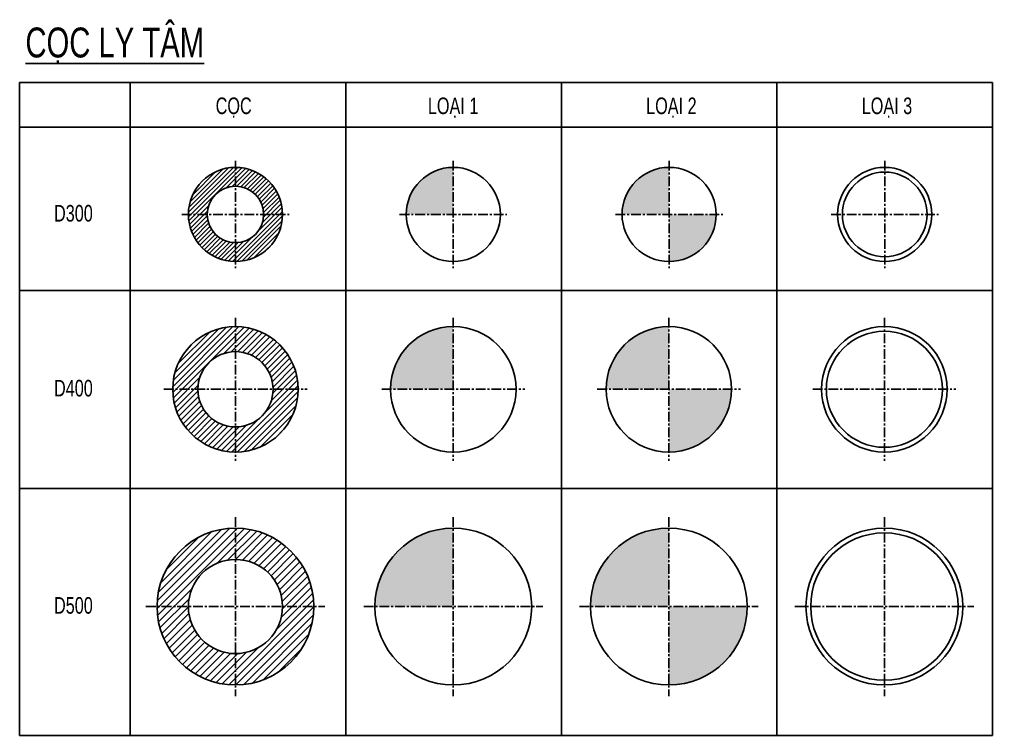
# Model space of a CAD drawing. Header units: millimetres. Extents: x -146681 to 1327256, y -72704 to 46237.
# Drawn here: x -142529 to -139426, y -44711 to -42428 of the extents above; entities that cross this region are included whole.
import ezdxf
from ezdxf.enums import TextEntityAlignment as Align

# ---------------------------------------------------------------- set-up
doc = ezdxf.new("R2010")
doc.units = ezdxf.units.MM
doc.header["$MEASUREMENT"] = 0
doc.linetypes.add('CENTER', pattern=[2, 1.25, -0.25, 0.25, -0.25])
for name, color, linetype in [('KC2-CENTER', 242, 'CENTER'), ('KC2-HATCH', 252, 'Continuous'), ('KC2-THIN', 8, 'Continuous')]:
    doc.layers.add(name, color=color, linetype=linetype)
doc.styles.add('KC2 - Tieu de', font='arial.ttf', dxfattribs={"width": 0.7})

# ---------------------------------------------------------------- blocks, each defined once
blk = doc.blocks.new('KC2-D300')
at = {"layer": 'KC2-HATCH'}
h = blk.add_hatch(dxfattribs=at)
h.set_pattern_fill('ANSI31', color=256, scale=80)
h.set_pattern_definition([(45, (-1099.233, -255.669), (-7.07107, 7.07107), [])])
edge = h.paths.add_edge_path()
edge.add_arc((0, 0), 150, 0, 360)
edge = h.paths.add_edge_path(flags=17)
edge.add_arc((0, 0), 90, 0, 360)
for radius in [150, 90]:
    blk.add_circle((0, 0), radius)
at = {"layer": 'KC2-CENTER', "ltscale": 25}
for p, q in [((0, 171.2), (0, -171.2)), ((-171.2, 0), (171.2, 0))]:
    blk.add_line(p, q, dxfattribs=at)
blk = doc.blocks.new('KC2-D400')
at = {"layer": 'KC2-HATCH'}
h = blk.add_hatch(dxfattribs=at)
h.set_pattern_fill('ANSI31', color=256, scale=106.666667)
h.set_pattern_definition([(45, (-1465.645, -340.891), (-9.42809, 9.42809), [])])
edge = h.paths.add_edge_path()
edge.add_arc((0, 0), 200, 0, 360)
edge = h.paths.add_edge_path(flags=17)
edge.add_arc((0, 0), 120, 0, 360)
for radius in [200, 120]:
    blk.add_circle((0, 0), radius)
at = {"layer": 'KC2-CENTER', "ltscale": 25}
for p, q in [((0, 228.2), (0, -228.2)), ((-228.2, 0), (228.2, 0))]:
    blk.add_line(p, q, dxfattribs=at)
blk = doc.blocks.new('KC2-D500')
at = {"layer": 'KC2-HATCH'}
h = blk.add_hatch(dxfattribs=at)
h.set_pattern_fill('ANSI31', color=256, scale=133.333333)
h.set_pattern_definition([(45, (-1832.056, -426.114), (-11.78511, 11.78511), [])])
edge = h.paths.add_edge_path()
edge.add_arc((0, 0), 250, 0, 360)
edge = h.paths.add_edge_path(flags=17)
edge.add_arc((0, 0), 150, 0, 360)
for radius in [250, 150]:
    blk.add_circle((0, 0), radius)
at = {"layer": 'KC2-CENTER', "ltscale": 25}
for p, q in [((0, 285.3), (0, -285.3)), ((-285.3, 0), (285.3, 0))]:
    blk.add_line(p, q, dxfattribs=at)
blk = doc.blocks.new('KC2-D300-1')
at = {"layer": 'KC2-HATCH'}
h = blk.add_hatch(color=256, dxfattribs=at)
h.dxf.hatch_style = 1
h.paths.add_polyline_path([(0, 150, 0.414214), (-150, 0), (0, 0)])
blk.add_circle((0, 0), 150)
at = {"layer": 'KC2-CENTER', "ltscale": 25}
for p, q in [((0, 171.2), (0, -171.2)), ((-171.2, 0), (171.2, 0))]:
    blk.add_line(p, q, dxfattribs=at)
blk = doc.blocks.new('KC2-D300-2')
at = {"layer": 'KC2-HATCH'}
h = blk.add_hatch(color=256, dxfattribs=at)
h.dxf.hatch_style = 1
h.paths.add_polyline_path([(0, 150, 0.414214), (-150, 0), (0, 0)])
h = blk.add_hatch(color=256, dxfattribs=at)
h.dxf.hatch_style = 1
h.paths.add_polyline_path([(0, 0), (0, -150, 0.414214), (150, 0)])
blk.add_circle((0, 0), 150)
at = {"layer": 'KC2-CENTER', "ltscale": 25}
for p, q in [((0, 171.2), (0, -171.2)), ((-171.2, 0), (171.2, 0))]:
    blk.add_line(p, q, dxfattribs=at)
blk = doc.blocks.new('KC2-D400-1')
at = {"layer": 'KC2-HATCH'}
h = blk.add_hatch(color=256, dxfattribs=at)
h.dxf.hatch_style = 1
h.paths.add_polyline_path([(0, 200, 0.414214), (-200, 0), (0, 0)])
blk.add_circle((0, 0), 200)
at = {"layer": 'KC2-CENTER', "ltscale": 25}
for p, q in [((0, 228.2), (0, -228.2)), ((-228.2, 0), (228.2, 0))]:
    blk.add_line(p, q, dxfattribs=at)
blk = doc.blocks.new('KC2-D400-2')
at = {"layer": 'KC2-HATCH'}
h = blk.add_hatch(color=256, dxfattribs=at)
h.dxf.hatch_style = 1
h.paths.add_polyline_path([(0, 200, 0.414214), (-200, 0), (0, 0)])
h = blk.add_hatch(color=256, dxfattribs=at)
h.dxf.hatch_style = 1
h.paths.add_polyline_path([(0, 0), (0, -200, 0.414214), (200, 0)])
blk.add_circle((0, 0), 200)
at = {"layer": 'KC2-CENTER', "ltscale": 25}
for p, q in [((0, 228.2), (0, -228.2)), ((-228.2, 0), (228.2, 0))]:
    blk.add_line(p, q, dxfattribs=at)
blk = doc.blocks.new('KC2-D500-1')
at = {"layer": 'KC2-HATCH'}
h = blk.add_hatch(color=256, dxfattribs=at)
h.dxf.hatch_style = 1
h.paths.add_polyline_path([(-250, 0), (0, 0), (0, 250, 0.414214)])
blk.add_circle((0, 0), 250)
at = {"layer": 'KC2-CENTER', "ltscale": 25}
for p, q in [((0, 285.3), (0, -285.3)), ((-285.3, 0), (285.3, 0))]:
    blk.add_line(p, q, dxfattribs=at)
blk = doc.blocks.new('KC2-D500-2')
at = {"layer": 'KC2-HATCH'}
h = blk.add_hatch(color=256, dxfattribs=at)
h.dxf.hatch_style = 1
h.paths.add_polyline_path([(0, 250, 0.414214), (-250, 0), (0, 0)])
h.paths.add_polyline_path([(0, -250, 0.414214), (250, 0), (0, 0)])
blk.add_circle((0, 0), 250)
at = {"layer": 'KC2-CENTER', "ltscale": 25}
for p, q in [((0, 285.3), (0, -285.3)), ((-285.3, 0), (285.3, 0))]:
    blk.add_line(p, q, dxfattribs=at)
blk = doc.blocks.new('KC2-D300-3')
for radius in [150, 135]:
    blk.add_circle((0, 0), radius)
at = {"layer": 'KC2-CENTER', "ltscale": 25}
for p, q in [((0, 171.2), (0, -171.2)), ((-171.2, 0), (171.2, 0))]:
    blk.add_line(p, q, dxfattribs=at)
blk = doc.blocks.new('KC2-D400-3')
for radius in [200, 185]:
    blk.add_circle((0, 0), radius)
at = {"layer": 'KC2-CENTER', "ltscale": 25}
for p, q in [((0, 228.2), (0, -228.2)), ((-228.2, 0), (228.2, 0))]:
    blk.add_line(p, q, dxfattribs=at)
blk = doc.blocks.new('KC2-D500-3')
for radius in [250, 235]:
    blk.add_circle((0, 0), radius)
at = {"layer": 'KC2-CENTER', "ltscale": 25}
for p, q in [((0, 285.3), (0, -285.3)), ((-285.3, 0), (285.3, 0))]:
    blk.add_line(p, q, dxfattribs=at)

msp = doc.modelspace()

# ---------------------------------------------------------------- linework, layer by layer
at = {"layer": 'KC2-THIN'}
for p, q in [((-142529.1, -42628.8), (-139426.2, -42628.8)), ((-142529.1, -44710.6), (-142529.1, -42628.8)), ((-142175.6, -44710.6), (-142175.6, -42628.8)), ((-141488.2, -44710.6), (-141488.2, -42628.8)), ((-140800.9, -44710.6), (-140800.9, -42628.8)), ((-140113.6, -44710.6), (-140113.6, -42628.8)), ((-139426.2, -44710.6), (-139426.2, -42628.8)), ((-142529.1, -42771.4), (-139426.2, -42771.4)), ((-142529.1, -43292.2), (-139426.2, -43292.2)), ((-142529.1, -43923.4), (-139426.2, -43923.4)), ((-139426.2, -44710.6), (-142529.1, -44710.6))]:
    msp.add_line(p, q, dxfattribs=at)

# ---------------------------------------------------------------- block references
for name, p in [('KC2-D300', (-141840.4, -43049.3)), ('KC2-D300-1', (-141145.7, -43049.3)), ('KC2-D300-2', (-140457.5, -43049.3)), ('KC2-D300-3', (-139770.1, -43049.3)), ('KC2-D400', (-141840.4, -43606.8)), ('KC2-D400-1', (-141145.7, -43606.8)), ('KC2-D400-2', (-140458.4, -43606.8)), ('KC2-D400-3', (-139771.1, -43606.8)), ('KC2-D500', (-141840.4, -44299.4)), ('KC2-D500-1', (-141145.7, -44299.4)), ('KC2-D500-2', (-140458.4, -44299.4)), ('KC2-D500-3', (-139771.1, -44299.4))]:
    msp.add_blockref(name, p)

# ---------------------------------------------------------------- texts
at = {"style": 'KC2 - Tieu de', "width": 0.7}
msp.add_text('%%UCỌC LY TÂM', height=95.306, dxfattribs=at).set_placement((-142510, -42548.9))
for s, p in [('CỌC', (-141846, -42703.1)), ('LOẠI 1', (-141146.3, -42703.1)), ('LOẠI 2', (-140450.3, -42703.1)), ('LOẠI 3', (-139762.9, -42703.1)), ('D300', (-142357.1, -43045.6)), ('D400', (-142357.1, -43603.1)), ('D500', (-142357.1, -44295.7))]:
    msp.add_text(s, height=52.91, dxfattribs=at).set_placement(p, align=Align.MIDDLE_CENTER)

doc.saveas('drawing.dxf')
